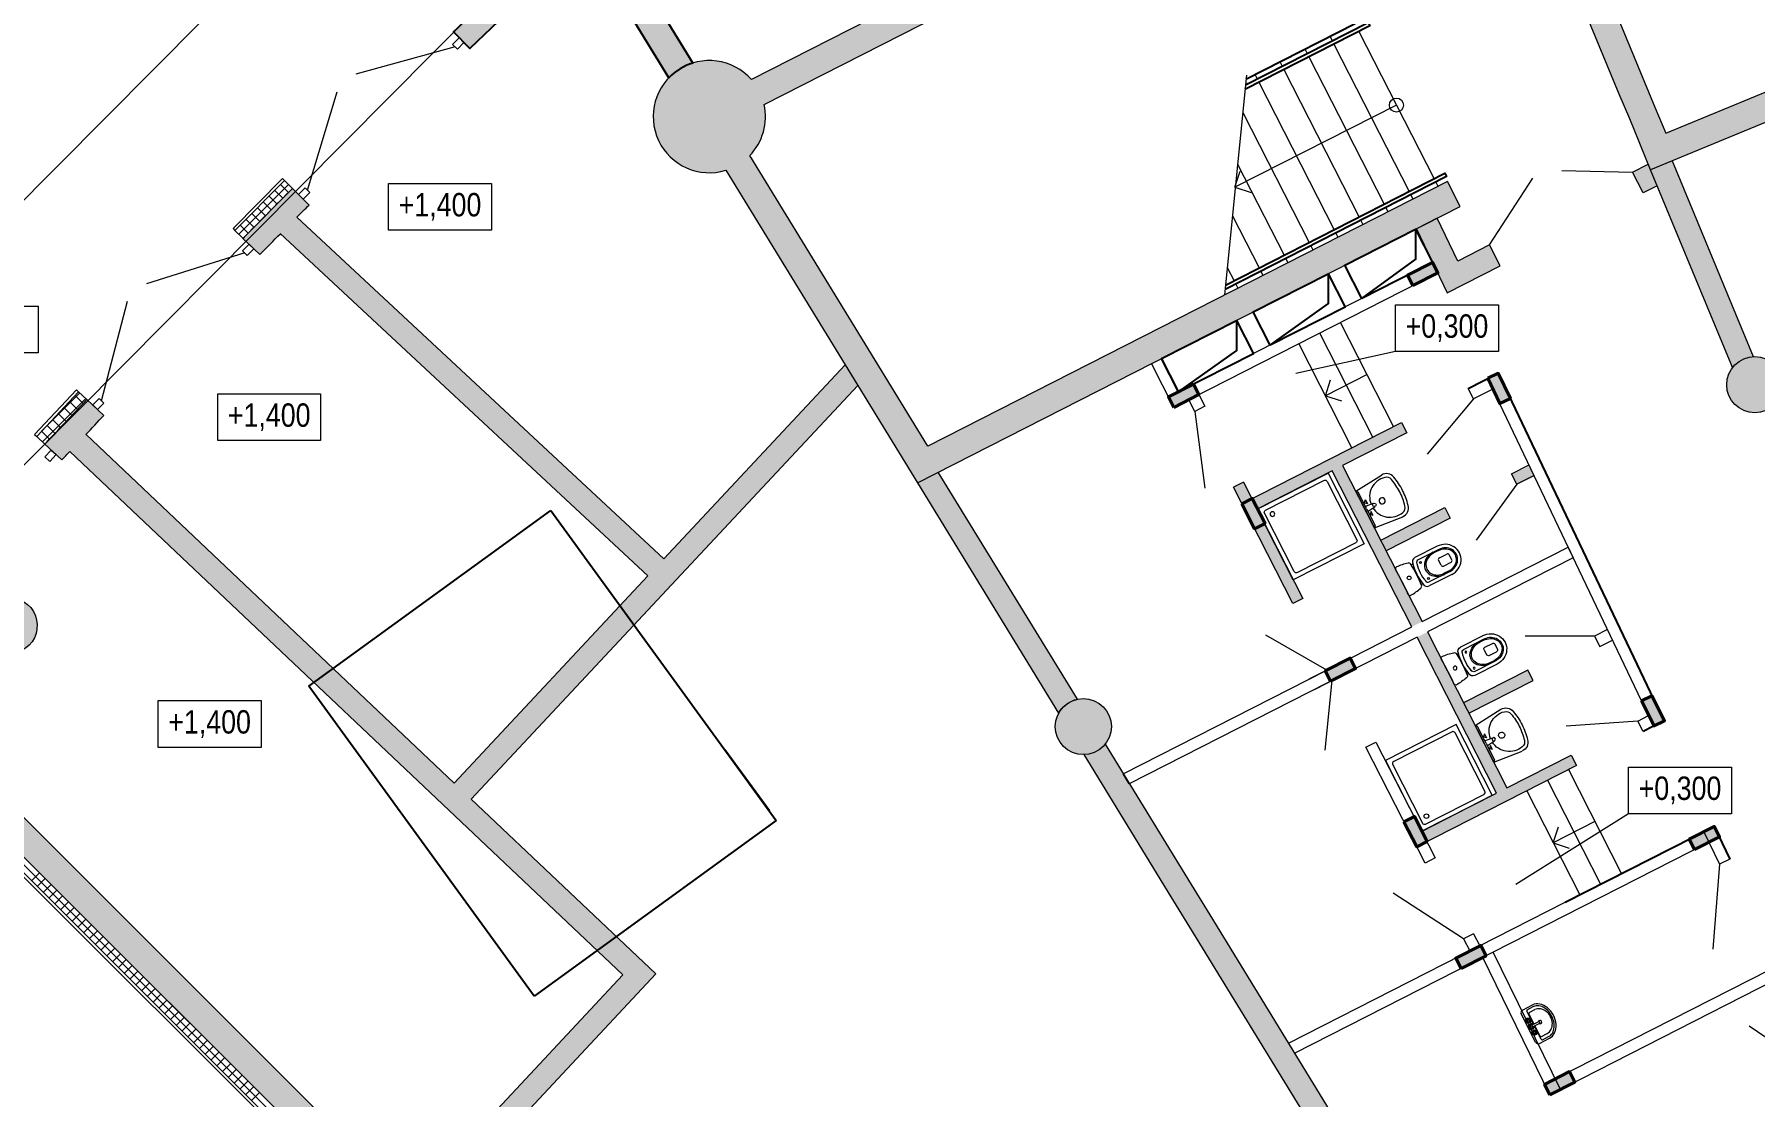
# Model space of a CAD drawing. Header units: millimetres. Extents: x 72919 to 485785, y -53256 to 338519.
# Drawn here: x 183571 to 201962, y 220731 to 232094 of the extents above; entities that cross this region are included whole.
import ezdxf

# ---------------------------------------------------------------- set-up
doc = ezdxf.new("R2010")
doc.units = ezdxf.units.MM
doc.linetypes.add('CONTI', pattern=[0])
for name, color, linetype, lineweight in [('door', 177, 'Continuous', 9), ('equipments', 137, 'CONTI', 20), ('h', 7, 'Continuous', 9), ('stairs', 4, 'Continuous', 5), ('wall', 5, 'Continuous', 40)]:
    doc.layers.add(name, color=color, linetype=linetype, lineweight=lineweight)
doc.styles.add('Шрифт надписей', font='ARIALN.TTF')

# ---------------------------------------------------------------- blocks, each defined once
blk = doc.blocks.new('meb-sink400')
at = {"color": 0}
for p, q in [((-170, 0), (170, 0)), ((-200, -30), (-200, -150)), ((-180, -77), (-180, -150)), ((-170, -67), (-10, -67)), ((-144, -83), (-144, -150)), ((-134, -73), (-10, -73)), ((-82, -33), (-88, -33)), ((-82, -38), (-88, -38)), ((-75, -26), (-75, -20)), ((-75, -45), (-75, -50)), ((-70, -26), (-70, -20)), ((-70, -45), (-70, -50)), ((-63, -33), (-58, -33)), ((-63, -38), (-58, -38)), ((-10, -53), (-10, -125)), ((10, -125), (10, -53)), ((10, -67), (170, -67)), ((10, -73), (134, -73)), ((63, -33), (58, -33)), ((63, -38), (58, -38)), ((70, -26), (70, -20)), ((70, -45), (70, -50)), ((75, -26), (75, -20)), ((75, -45), (75, -50)), ((82, -33), (88, -33)), ((82, -38), (88, -38)), ((144, -83), (144, -150)), ((180, -77), (180, -150)), ((200, -30), (200, -150))]:
    blk.add_line(p, q, dxfattribs=at)
for centre, radius in [((-72, -35), 27.5), ((-92, -35), 5.59), ((-72, -35), 10), ((-72, -15), 5.59), ((-72, -55), 5.59), ((-52, -35), 5.59), ((0, -35), 10), ((72, -35), 27.5), ((52, -35), 5.59), ((72, -35), 10), ((72, -15), 5.59), ((72, -55), 5.59), ((92, -35), 5.59)]:
    blk.add_circle(centre, radius, dxfattribs=at)
for centre, radius, start, end in [((-170, -30), 30, 90, 180), ((-170, -77), 10, 90, 180), ((-134, -83), 10, 90, 180), ((-72, -35), 20, 105.2407, 164.2093), ((-72, -35), 20, 196.2342, 253.9047), ((-72, -35), 20, 16.4412, 74.0789), ((-72, -35), 20, 286.12, 344.0884), ((0, -35), 30, 289.6514, 250.3603), ((0, -35), 20, 300.3431, 239.7554), ((0, -139), 18.9, 122.0133, 57.9867), ((0, -125), 10, 180, 0), ((72, -35), 20, 106.12, 164.0884), ((72, -35), 20, 196.4413, 254.0789), ((72, -35), 20, 16.2342, 73.9047), ((72, -35), 20, 285.2407, 344.2093), ((134, -83), 10, 0, 90), ((170, -30), 30, 0, 90), ((170, -77), 10, 0, 90)]:
    blk.add_arc(centre, radius, start, end, dxfattribs=at)
for major_axis, ratio in [((-200, 0), 0.75), ((-144, 0), 0.803012)]:
    blk.add_ellipse((0, -150), major_axis=major_axis, ratio=ratio, start_param=0, end_param=3.141593, dxfattribs=at)
blk.add_open_spline([(-180, -150), (-180, -168), (-175, -187), (-153, -221), (-136, -237), (-95, -262), (-70, -271), (-17, -281), (11, -281), (64, -273), (90, -264), (132, -240), (149, -225), (173, -191), (179, -173), (180, -153), (180, -151), (180, -150)], degree=3, knots=[0, 0, 0, 0, 0.443801, 0.443801, 0.887603, 0.887603, 1.331404, 1.331404, 1.775206, 1.775206, 2.219007, 2.219007, 2.662809, 2.662809, 3.10661, 3.10661, 3.141593, 3.141593, 3.141593, 3.141593], dxfattribs=at)
blk = doc.blocks.new('онооген')
at = {"lineweight": 5}
for p, q in [((5326247, 1268823), (5326247, 1268123)), ((5326972, 1268848), (5326272, 1268848)), ((5326997, 1268123), (5326997, 1268823)), ((5326272, 1268098), (5326972, 1268098))]:
    blk.add_line(p, q, dxfattribs=at)
blk.add_lwpolyline([(5327047, 1268898), (5326197, 1268898), (5326197, 1268048), (5327047, 1268048)], close=True, dxfattribs=at)
blk.add_circle((5326318, 1268169), 25, dxfattribs=at)
for centre, start, end in [((5326272, 1268823), 90, 180), ((5326972, 1268823), 0, 90), ((5326272, 1268123), 180, 270), ((5326972, 1268123), 270, 0)]:
    blk.add_arc(centre, 25, start, end, dxfattribs=at)
blk = doc.blocks.new('лоплпр')
at = {"lineweight": 5}
for p, q in [((641136, -528856), (641136, -528587)), ((641174, -528856), (641174, -528607)), ((641439, -528856), (641439, -528607)), ((641477, -528856), (641477, -528587)), ((641184, -528841), (641184, -528792)), ((641256, -528820), (641256, -528909)), ((641276, -528800), (641336, -528800)), ((641356, -528820), (641356, -528909)), ((641429, -528841), (641429, -528792)), ((641276, -528929), (641336, -528929))]:
    blk.add_line(p, q, dxfattribs=at)
for centre, radius in [((641310, -528435), 20), ((641210, -528616), 10), ((641403, -528616), 10)]:
    blk.add_circle(centre, radius, dxfattribs=at)
for centre, radius, start, end in [((641157, -528366), 20, 90, 180), ((641307, -525173), 3177, 267.2936, 272.7064), ((641457, -528366), 20, 360, 90), ((641680, -528349), 543, 181.7952, 195.6972), ((641181, -528493), 23.8, 188.4665, 261.5335), ((641307, -527206), 1316, 264.3322, 275.6678), ((641179, -528528), 12.2, 294.6125, 97.3648), ((641307, -529094), 568, 77.4826, 102.5151), ((641436, -528529), 12.3, 83.2271, 242.2728), ((641434, -528493), 23.8, 278.4665, 351.5335), ((640934, -528349), 543, 344.3028, 358.2048), ((641184, -528587), 47.9, 90, 180), ((641204, -528607), 30, 90, 180), ((641306, -528972), 408, 75.0887, 104.9113), ((641409, -528607), 30, 360, 90), ((641429, -528587), 47.9, 360, 89.1847), ((641276, -528820), 20, 90, 180), ((641336, -528820), 20, 360, 90), ((641276, -528909), 20, 180, 270), ((641336, -528909), 20, 270, 360)]:
    blk.add_arc(centre, radius, start, end, dxfattribs=at)
for centre, major_axis, ratio, start_param, end_param in [((641306, -528787), (0, 158), 0.838996, 4.712389, 7.853982), ((641306, -528792), (0, 146), 0.838114, 4.712389, 7.853982), ((641306, -528856), (0, 180), 0.945693, 1.570796, 4.712389), ((641306, -528856), (0, 143), 0.925942, 1.570796, 4.712389), ((641306, -528841), (0, 146), 0.838114, 1.570796, 4.712389), ((641306, -528787), (-40, 148), 0.876351, 4.481722, 4.481728), ((641306, -528787), (-40, 148), 0.876351, 4.481722, 4.481728)]:
    blk.add_ellipse(centre, major_axis=major_axis, ratio=ratio, start_param=start_param, end_param=end_param, dxfattribs=at)
blk = doc.blocks.new('оааоапо')
at = {"lineweight": 5}
for p, q in [((641168, -527830), (641138, -528154)), ((641609, -527830), (641168, -527830)), ((641189, -527849), (641168, -527830)), ((641360, -527849), (641189, -527849)), ((641292, -527880), (641317, -527855)), ((641292, -527880), (641342, -527880)), ((641342, -527880), (641317, -527855)), ((641360, -527849), (641360, -527864)), ((641389, -527849), (641360, -527849)), ((641360, -527864), (641371, -527941)), ((641389, -527849), (641417, -527849)), ((641417, -527864), (641408, -527941)), ((641417, -527849), (641589, -527849)), ((641417, -527849), (641417, -527864)), ((641432, -527880), (641457, -527855)), ((641482, -527880), (641432, -527880)), ((641482, -527880), (641457, -527855)), ((641589, -527849), (641609, -527830)), ((641609, -527830), (641639, -528154))]:
    blk.add_line(p, q, dxfattribs=at)
blk.add_circle((641389, -527941), 18.6, dxfattribs=at)
for centre, radius, start, end in [((641385, -528126), 213, 94.8866, 193.5637), ((641392, -528126), 213, 346.4206, 84.843), ((641238, -528163), 100, 174.8669, 259.4495), ((641389, -528036), 33.3, 90, 270), ((641389, -528036), 33.3, 270, 90), ((641539, -528163), 100, 280.5505, 5.1331), ((641242, -528164), 65, 190.471, 259.3155), ((641389, -527541), 740, 256.7937, 269.9921), ((641392, -527556), 691, 256.4575, 269.7644), ((641386, -527556), 691, 270.2356, 283.5425), ((641389, -527541), 740, 270.0079, 283.2063), ((641536, -528164), 65, 280.6845, 349.529)]:
    blk.add_arc(centre, radius, start, end, dxfattribs=at)
blk = doc.blocks.new('сердечник для 125')
at = {"lineweight": 40, "ltscale": 200, "true_color": 0x000000}
h = blk.add_hatch(color=18, dxfattribs=at)
h.dxf.hatch_style = 1
h.paths.add_polyline_path([(-779283, 728683), (-779583, 728683), (-779583, 728558), (-779283, 728558)])
at = {"color": 18, "lineweight": 40, "true_color": 0x000000}
blk.add_lwpolyline([(-779283, 728683), (-779583, 728683), (-779583, 728558), (-779283, 728558)], close=True, dxfattribs=at)
at = {"ltscale": 0.740741}
for points in [[(-779408, 728682), (-779408, 728683)], [(-779283, 728558), (-779283, 728558)]]:
    blk.add_lwpolyline(points, dxfattribs=at)

msp = doc.modelspace()

# ---------------------------------------------------------------- hatches: boundary and pattern name
at = {"ltscale": 500, "true_color": 0x000000}
h = msp.add_hatch(color=18, dxfattribs=at)
h.dxf.hatch_style = 1
edge = h.paths.add_edge_path()
edge.add_line((198813.53954, 230253.56651), (198677.33994, 230520.86722))
edge.add_line((198677.33994, 230520.86722), (193122.4077, 227690.42357))
edge.add_line((193122.4077, 227690.42357), (191218.48704, 230797.31608))
edge.add_arc((190787.04536, 231214.27901), 600, 315.977706346, 372.522739544)
edge.add_line((191372.77138, 231344.37525), (196819.82757, 234119.8128))
edge.add_line((196819.82757, 234119.8128), (196683.62949, 234387.11429))
edge.add_line((196683.62949, 234387.11429), (191236.57306, 231611.67661))
edge.add_arc((190787.04536, 231214.27901), 600, 41.477763916, 287.022681974)
edge.add_line((190962.69552, 230640.56564), (193011.51564, 227297.22051))
edge.add_line((193011.51564, 227297.22051), (198813.53954, 230253.56651))
edge = h.paths.add_edge_path()
edge.add_line((200896.18763, 231314.75283), (200626.19331, 231190.94542))
edge.add_line((200626.19331, 231190.94542), (200512.89923, 231456.15264))
edge.add_line((200512.89923, 231456.15264), (200512.89923, 231456.15264))
edge.add_line((200512.89923, 231456.15264), (198995.56613, 235119.2837))
edge.add_arc((199034.72298, 235416.71729), 300, 237.000198764, 262.50019416, ccw=False)
edge.add_line((198871.33214, 235165.11555), (198423.63647, 234937.00126))
edge.add_line((198423.63647, 234937.00126), (198287.4384, 235204.30275))
edge.add_line((198287.4384, 235204.30275), (198735.13406, 235432.41704))
edge.add_arc((199034.72298, 235416.71729), 300, -37.49980584, 177.000198764, ccw=False)
edge.add_line((199272.7296, 235234.08967), (200896.18763, 231314.75283))
h.paths.add_polyline_path([(202858.75985, 231802.93888), (202644.45537, 232320.31069), (202921.61884, 232435.11666), (203250.72929, 231640.58138), (200848.64588, 230645.59631), (200626.19331, 231190.94542), (200896.18763, 231314.75283), (201011.00338, 231037.56575)])
h.paths.add_polyline_path([(202508.31736, 233432.90516), (202231.15389, 233318.09919), (202016.84941, 233835.471), (200169.09294, 233070.09787), (200092.55563, 233254.87352), (201940.3121, 234020.24665), (201726.00762, 234537.61846), (202003.17109, 234652.42443)])
edge = h.paths.add_edge_path()
edge.add_line((201589.8696, 235650.21292), (201312.70613, 235535.40695))
edge.add_line((201312.70613, 235535.40695), (201098.40166, 236052.77876))
edge.add_line((201098.40166, 236052.77876), (199316.8981, 235314.84876))
edge.add_arc((199034.72298, 235416.71729), 300, 340.14982231, 401.546820676)
edge.add_line((199259.24717, 235615.68685), (201260.75916, 236444.7482))
edge.add_line((201260.75916, 236444.7482), (201589.8696, 235650.21292))
h = msp.add_hatch(color=18, dxfattribs=at)
h.dxf.hatch_style = 1
edge = h.paths.add_edge_path()
edge.add_arc((190787.04536, 231214.27901), 600, 107.022681979, 135.977706341)
edge.add_line((190355.60369, 231631.24193), (189456.76467, 233098.00274))
edge.add_arc((265957.91496, 150307.39718), 112724.04519, 132.7389152878, 133.5960156478)
edge.add_line((188226.8872, 231944.38443), (188050.42797, 232120.84367))
edge.add_arc((261451.47911, 155295.40601), 106253.76314, 132.5877228045, 133.694178875, ccw=False)
edge.add_line((189547.62111, 233523.90072), (190611.39521, 231787.99237))
h = msp.add_hatch(color=18, dxfattribs=at)
h.dxf.hatch_style = 1
h.paths.add_polyline_path([(200848.64588, 230645.59631), (200823.86686, 230705.41759), (200657.80382, 230620.81325), (200771.29185, 230398.05674), (200919.83398, 230473.73467), (201614.41421, 228797.70767), (201614.40846, 228797.70459), (201710.08011, 228566.73504), (201710.07946, 228566.73546), (201725.0485, 228530.59699), (201947.20774, 228647.53863), (201079.89959, 230741.38566)])
h = msp.add_hatch(color=18, dxfattribs=at)
h.dxf.hatch_style = 1
h.paths.add_polyline_path([(188241.44835, 223912.09961), (192374.11572, 228337.35473), (192238.66696, 228558.38533), (190300.94796, 226483.47822), (187530.48046, 229064.52573, 0.0010813909), (187322.52618, 228916.66079), (190130.30392, 226300.75279), (188060.08098, 224083.96062), (184893.13933, 227084.90726, 0.0010694216), (184695.97556, 226927.42031), (189861.34862, 222032.60075), (188193.35739, 220245.34001, -0.2530145867), (188469.9886, 220175.33981), (190213.44656, 222043.46353)])
h.paths.add_polyline_path([(184122.72829, 227814.93728, -0.0006386692), (184312.75642, 228016.24883), (184245.05436, 228080.55044), (184244.41035, 228079.90643), (184219.41035, 228104.90643), (184142.77362, 228177.69394), (183727.57873, 227759.29595, 0.0001495878), (183683.17847, 227711.83862), (183866.31865, 227541.66143, -0.0002879684), (183951.62182, 227632.78606), (184695.97556, 226927.42031, -0.0010694216), (184893.13933, 227084.90726)])
h.paths.add_polyline_path([(186377.26595, 230138.89367, -0.0012619463), (186508.20134, 230269.11005), (186362.63276, 230414.67863), (185833.59781, 229881.56233), (185866.92451, 229849.90953), (185867.52458, 229850.50961), (185890.81908, 229827.21511), (185982.66221, 229739.98496, -0.0021468764), (186200.68488, 229961.84096), (187322.52618, 228916.66079, -0.0010813909), (187530.48046, 229064.52573)])
h.paths.add_polyline_path([(186362.63276, 230414.67863), (186331.22187, 230446.08952), (185800.98914, 229912.53318), (185833.59781, 229881.56233)])
h.paths.add_polyline_path([(184142.77362, 228177.69394), (184131.48575, 228188.41486, 0.0007654984), (183903.2561, 227946.51258, 0.0005909355), (183727.57873, 227759.29595)])
h = msp.add_hatch(color=18, dxfattribs=at)
h.dxf.hatch_style = 1
h.paths.add_polyline_path([(199241.79732, 229618.86714), (198673.70384, 229329.39606), (198346.82929, 230015.76034), (198569.65982, 230129.30076), (198789.07723, 229668.57271), (199128.31337, 229841.58192)])
h = msp.add_hatch(color=18, dxfattribs=at)
h.dxf.hatch_style = 1
edge = h.paths.add_edge_path()
edge.add_arc((201963.46637, 228346.97464), 300, 0, 360)
h = msp.add_hatch(color=18, dxfattribs=at)
h.dxf.hatch_style = 1
h.paths.add_polyline_path([(193145.52763, 227365.50458), (193011.34033, 227297.13118), (194521.1624, 224833.34524, -0.1308559486), (194628.31631, 224945.81336)])
h.paths.add_polyline_path([(193234.77961, 227410.98177), (193145.52763, 227365.50458), (194628.31631, 224945.81336, -0.0845083382), (194722.37683, 224983.46319)])
h = msp.add_hatch(color=18, dxfattribs=at)
h.dxf.hatch_style = 1
edge = h.paths.add_edge_path()
edge.add_line((183154.19654, 225508.62964), (182351.23814, 224823.42217))
edge.add_line((182351.23814, 224823.42217), (188751.43593, 218423.22438))
edge.add_line((188751.43593, 218423.22438), (188539.3039, 218211.09235))
edge.add_line((188539.3039, 218211.09235), (181909.52614, 224840.87011))
edge.add_line((181909.52614, 224840.87011), (183001.10053, 225772.36908))
edge.add_arc((183301.09273, 225770.2047), 300, -119.317838551, 179.586629572, ccw=False)
h = msp.add_hatch(color=18, dxfattribs=at)
h.dxf.hatch_style = 1
edge = h.paths.add_edge_path()
edge.add_arc((194785.35747, 224689.54548), 300, 0, 360)
h = msp.add_hatch(color=18, dxfattribs=at)
h.dxf.hatch_style = 1
h.paths.add_polyline_path([(194928.9992, 224455.16681), (194794.8119, 224386.79341), (196304.63397, 221923.00747), (198518.2931, 218310.67303)])
h.paths.add_polyline_path([(195018.25118, 224500.644), (194928.9992, 224455.16681), (198518.2931, 218310.67303), (198719.57249, 218460.68498)])
at = {"layer": 'wall', "lineweight": 18, "ltscale": 0.007407, "true_color": 0x000000}
h = msp.add_hatch(color=18, dxfattribs=at)
h.dxf.hatch_style = 1
h.paths.add_polyline_path([(195962.95246, 228352.27313), (196019.70009, 228240.89671), (198308.28886, 229406.96025), (198251.54123, 229518.33666), (195962.95246, 228352.27313)], flags=0)
h = msp.add_hatch(color=18, dxfattribs=at)
h.dxf.hatch_style = 1
h.paths.add_polyline_path([(195625.47925, 228629.11743), (195514.09816, 228572.37896), (195695.63708, 228216.00695), (195807.01816, 228272.74542), (195625.47925, 228629.11743)], flags=0)
h = msp.add_hatch(color=18, dxfattribs=at)
h.dxf.hatch_style = 1
h.paths.add_polyline_path([(198899.73525, 228305.27932), (198956.47372, 228193.89824), (199164.10297, 228299.66633), (199107.3645, 228411.04742), (198899.73525, 228305.27932)], flags=0)
h = msp.add_hatch(color=18, dxfattribs=at)
h.dxf.hatch_style = 1
h.paths.add_polyline_path([(199350.79508, 228198.53145), (200865.67507, 225017.46328), (200752.81868, 224963.7191), (199237.93869, 228144.78727)], flags=0)
h = msp.add_hatch(color=18, dxfattribs=at)
h.dxf.hatch_style = 1
h.paths.add_polyline_path([(196591.80217, 227129.59871), (198186.85497, 227942.23428), (198243.63477, 227830.77205), (196648.54064, 227018.21763)])
h = msp.add_hatch(color=18, dxfattribs=at)
h.dxf.hatch_style = 1
h.paths.add_polyline_path([(196498.89546, 227306.62312), (196387.51437, 227249.88465), (197023.76759, 226006.38832), (197135.14868, 226063.12678)])
h = msp.add_hatch(color=18, dxfattribs=at)
h.dxf.hatch_style = 1
h.paths.add_polyline_path([(197557.4712, 227481.23453), (198407.13565, 225813.2692), (198295.75456, 225756.53073), (197446.09011, 227424.49606)])
h = msp.add_hatch(color=18, dxfattribs=at)
h.dxf.hatch_style = 1
h.paths.add_polyline_path([(199370.08234, 227389.30723), (199423.82865, 227276.45187), (199609.32723, 227364.79383), (199555.58092, 227477.6492)])
h = msp.add_hatch(color=18, dxfattribs=at)
h.dxf.hatch_style = 1
h.paths.add_polyline_path([(198652.27, 227028.38798), (197966.7125, 226683.13022), (198021.32295, 226570.66511), (198707.48652, 226920.20263)])
h = msp.add_hatch(color=18, dxfattribs=at)
h.dxf.hatch_style = 1
h.paths.add_polyline_path([(197638.6466, 225422.09893), (199966.29322, 226607.51723), (200023.02012, 226496.13025), (197695.37349, 225310.71195)], flags=0)
h = msp.add_hatch(color=18, dxfattribs=at)
h.dxf.hatch_style = 1
h.paths.add_polyline_path([(198463.88299, 225701.89263), (199313.06182, 224034.90256), (199201.68073, 223978.16409), (198352.50191, 225645.15416)])
h = msp.add_hatch(color=18, dxfattribs=at)
h.dxf.hatch_style = 1
h.paths.add_polyline_path([(200251.69924, 225658.63923), (200305.44556, 225545.78386), (200418.43924, 225599.59605), (200364.69293, 225712.45141), (200251.69924, 225658.63923)], flags=0)
h = msp.add_hatch(color=18, dxfattribs=at)
h.dxf.hatch_style = 1
h.paths.add_polyline_path([(195220.22108, 224189.82798), (195276.97206, 224078.45328), (197428.05889, 225174.53963), (197371.3079, 225285.91434), (195220.22108, 224189.82798)], flags=0)
h = msp.add_hatch(color=18, dxfattribs=at)
h.dxf.hatch_style = 1
h.paths.add_polyline_path([(199537.39007, 225290.84303), (198851.83258, 224945.58527), (198906.44303, 224833.12016), (199592.6066, 225182.65768)])
h = msp.add_hatch(color=18, dxfattribs=at)
h.dxf.hatch_style = 1
h.paths.add_polyline_path([(200715.0565, 224749.04055), (200768.80281, 224636.18518), (200881.7965, 224689.99736), (200828.05019, 224802.85273), (200715.0565, 224749.04055)], flags=0)
h = msp.add_hatch(color=18, dxfattribs=at)
h.dxf.hatch_style = 1
h.paths.add_polyline_path([(197918.13951, 224526.06779), (197806.75843, 224469.32932), (198213.37722, 223671.11173), (198324.7583, 223727.85019), (197918.13951, 224526.06779)], flags=0)
h = msp.add_hatch(color=18, dxfattribs=at)
h.dxf.hatch_style = 1
h.paths.add_polyline_path([(198404.13126, 223571.88565), (199999.22539, 224384.44008), (200055.96386, 224273.05899), (198460.86973, 223460.50457)])
h = msp.add_hatch(color=18, dxfattribs=at)
h.dxf.hatch_style = 1
h.paths.add_polyline_path([(199033.97053, 222349.44381), (201263.09041, 223485.4426), (201319.84737, 223374.07093), (199090.72749, 222238.07215)], flags=0)
h = msp.add_hatch(color=18, dxfattribs=at)
h.dxf.hatch_style = 1
h.paths.add_polyline_path([(201585.71463, 223505.53494), (201472.85927, 223451.78863), (201584.59116, 223217.17635), (201697.44653, 223270.92267), (201585.71463, 223505.53494)], flags=0)
h = msp.add_hatch(color=18, dxfattribs=at)
h.dxf.hatch_style = 1
h.paths.add_polyline_path([(196987.00593, 221306.75157), (197043.74228, 221195.36941), (198823.41031, 222101.90489), (198766.67395, 222213.28705), (196987.00593, 221306.75157)], flags=0)
h = msp.add_hatch(color=18, dxfattribs=at)
h.dxf.hatch_style = 1
h.paths.add_polyline_path([(199167.43715, 222275.54237), (199830.21529, 220918.69202), (199717.89861, 220863.8289), (199055.12046, 222220.67925)], flags=0)
h = msp.add_hatch(color=18, dxfattribs=at)
h.dxf.hatch_style = 1
h.paths.add_polyline_path([(199983.34049, 220999.12393), (202119.34432, 222086.62082), (202176.05788, 221975.22705), (200040.05405, 220887.73015)], flags=0)

# ---------------------------------------------------------------- linework, layer by layer
at = {"color": 18, "ltscale": 500, "true_color": 0x000000}
for p, q in [((198899.73525, 228305.27932), (199221.73698, 228469.36528)), ((199221.73698, 228469.36528), (200992.88943, 224750.33679)), ((186503.6274, 225121.48691), (189092.38344, 227002.53507)), ((189092.38344, 227002.53507), (191502.47639, 223685.69139)), ((188913.72035, 221804.64323), (186503.6274, 225121.48691)), ((200992.88943, 224750.33679), (200768.80281, 224636.18518)), ((191428.99795, 223786.81468), (190954.39819, 224439.97338)), ((191502.47639, 223685.69139), (188913.72035, 221804.64323))]:
    msp.add_line(p, q, dxfattribs=at)
for points in [[(415650.43379, 180914.99944, 0.4142135624), (336810.43379, 259754.99944), (221610.43379, 259754.99944, 0.4142135624), (142770.43379, 180914.99944), (142770.43379, 104414.99944, 0.4142135624), (221610.43379, 25574.99944), (336810.43379, 25574.99944, 0.4142135624), (415650.43379, 104414.99944)], [(414950.43379, 180914.99944, 0.4142135624), (336810.43379, 259054.99944), (221610.43379, 259054.99944, 0.4142135624), (143470.43379, 180914.99944), (143470.43379, 104414.99944, 0.4142135624), (221610.43379, 26274.99944), (336810.43379, 26274.99944, 0.4142135624), (414950.43379, 104414.99944)], [(190611.39521, 231787.99237, 0.1270166537), (190355.60369, 231631.24193), (189456.76467, 233098.00274, 0.0037398233), (188226.8872, 231944.38443), (188050.42797, 232120.84367, -0.0048278629), (189547.62111, 233523.90072)]]:
    msp.add_lwpolyline(points, format="xyb", close=True, dxfattribs=at)
for points in [[(196518.27611, 231553.3652), (197828.564, 232221.02021), (197846.72358, 232185.38163), (196513.56538, 231506.07157)], [(197690.03389, 232206.54925), (196524.16454, 231612.48247)], [(196305.09497, 229413.11867), (198650.39335, 230608.16154), (198668.55292, 230572.52295), (196300.38413, 229365.8238)], [(197761.52747, 229268.59364), (198341.48159, 229690.4522), (198341.48159, 230002.65546)], [(196781.41572, 228769.21308), (197405.92016, 229213.77117), (197405.92016, 229525.97442)], [(195801.31313, 228269.81451), (196425.81757, 228714.3726), (196425.81757, 229026.57586)], [(199937.14113, 222809.79664), (201530.45664, 223621.56452)], [(201530.54396, 223621.38115), (201697.44653, 223270.92267)]]:
    msp.add_lwpolyline(points, dxfattribs=at)
for points in [[(197761.52747, 229268.59364), (197579.93996, 229624.97918), (198337.29551, 230010.87112), (198518.88302, 229654.48557)], [(196781.41572, 228769.21308), (196599.82821, 229125.59862), (197401.73408, 229534.19008), (197583.32159, 229177.80453)], [(195801.31313, 228269.81451), (195619.72562, 228626.20006), (196421.63148, 229034.79152), (196603.219, 228678.40597)]]:
    msp.add_lwpolyline(points, close=True, dxfattribs=at)
at = {"layer": 'door', "ltscale": 100}
for p, q in [((188067.9469, 231961.90337), (187007.98345, 231667.83283)), ((188042.9469, 231986.90337), (188113.65758, 232057.61405)), ((188092.9469, 231936.90337), (188042.9469, 231986.90337)), ((188163.65758, 232007.61405), (188092.9469, 231936.90337)), ((188113.65758, 232057.61405), (188163.65758, 232007.61405)), ((186492.12779, 230426.60496), (186807.11542, 231480.54176)), ((186396.41711, 230380.89428), (186467.12779, 230451.60496)), ((186467.12779, 230451.60496), (186517.12779, 230401.60496)), ((186446.41711, 230330.89428), (186396.41711, 230380.89428)), ((186517.12779, 230401.60496), (186446.41711, 230330.89428)), ((185820.1084, 229756.50443), (184771.40734, 229424.50128)), ((185796.8139, 229779.79893), (185867.52458, 229850.50961)), ((185846.8139, 229729.79893), (185796.8139, 229779.79893)), ((185917.52458, 229800.50961), (185846.8139, 229729.79893)), ((185867.52458, 229850.50961), (185917.52458, 229800.50961)), ((184290.12103, 228175.61711), (184566.99875, 229240.20093)), ((184194.41035, 228129.90643), (184265.12103, 228200.61711)), ((184244.41035, 228079.90643), (184194.41035, 228129.90643)), ((184315.12103, 228150.61711), (184244.41035, 228079.90643)), ((184265.12103, 228200.61711), (184315.12103, 228150.61711)), ((183683.93579, 227574.6268), (183752.00634, 227647.88251)), ((183735.7354, 227526.49365), (183683.93579, 227574.6268)), ((183803.80595, 227599.74937), (183735.7354, 227526.49365)), ((183752.00634, 227647.88251), (183803.80595, 227599.74937))]:
    msp.add_line(p, q, dxfattribs=at)
at = {"layer": 'door', "linetype": 'ByBlock', "ltscale": 100}
for p, q in [((199902.53536, 230636.7127), (200657.80382, 230620.81325)), ((199128.34021, 229841.59561), (199590.09449, 230555.61548)), ((195976.68595, 228061.87373), (196085.41863, 227239.46972)), ((198956.47372, 228193.89824), (198462.5719, 227604.94723)), ((199420.32548, 227283.32881), (198985.45907, 226684.16905)), ((197386.89378, 225293.54936), (196738.03763, 225668.57605)), ((200248.70709, 225657.16495), (199508.36868, 225657.66545)), ((197443.63224, 225182.16828), (197365.50865, 224436.81198)), ((200712.55885, 224746.59552), (199945.76936, 224693.33972)), ((201584.59116, 223217.17635), (201513.68774, 222309.94221)), ((198851.12826, 222419.16734), (198096.37029, 222909.41258)), ((201903.32563, 221489.6923), (202652.97165, 220973.81359))]:
    msp.add_line(p, q, dxfattribs=at)
at = {"layer": 'h'}
for p, q in [((198122.53373, 228701.07053), (197056.43392, 228465.2572)), ((200614.25267, 223756.78949), (199410.02861, 222999.30378))]:
    msp.add_line(p, q, dxfattribs=at)
for points in [[(187357.59432, 230498.93354), (188457.59432, 230498.93354), (188457.59432, 229998.93354), (187357.59432, 229998.93354)], [(182511.42127, 229188.24155), (183611.42127, 229188.24155), (183611.42127, 228688.24155), (182511.42127, 228688.24155)], [(198122.53373, 229201.07053), (199222.53373, 229201.07053), (199222.53373, 228701.07053), (198122.53373, 228701.07053)], [(185531.50584, 228248.61236), (186631.50584, 228248.61236), (186631.50584, 227748.61236), (185531.50584, 227748.61236)], [(184894.37125, 224966.96927), (185994.37125, 224966.96927), (185994.37125, 224466.96927), (184894.37125, 224466.96927)], [(200614.25267, 224256.78949), (201714.25267, 224256.78949), (201714.25267, 223756.78949), (200614.25267, 223756.78949)]]:
    msp.add_lwpolyline(points, close=True, dxfattribs=at)
at = {"layer": 'stairs', "color": 4, "lineweight": 18}
for p, q in [((197730.89386, 232126.36065), (198534.56357, 230549.14067)), ((197155.43493, 231934.14524), (197178.13526, 231889.59533)), ((197422.73441, 232070.34725), (197445.43474, 232025.79734)), ((197463.5945, 231990.15841), (198267.26409, 230412.93866)), ((196888.13544, 231797.94324), (196910.83578, 231753.39333)), ((196928.99578, 231717.75391), (197732.66512, 230140.53465)), ((197196.29514, 231853.95616), (197999.9646, 230276.73666)), ((196620.83596, 231661.74123), (196643.53629, 231617.19132)), ((196661.69642, 231581.55166), (197465.36564, 230004.33265)), ((198132.72885, 231337.75039), (196406.47152, 230458.13895)), ((196488.81206, 231260.05784), (197198.06615, 229868.13064)), ((196433.96459, 230706.91393), (196930.76667, 229731.92864)), ((198552.7232, 230513.50198), (198575.42353, 230468.95207)), ((198285.42384, 230377.29973), (198308.12403, 230332.75011)), ((196378.56284, 230154.85783), (196663.46719, 229595.72663)), ((197750.82512, 230104.89524), (197773.52501, 230060.34619)), ((198018.12448, 230241.09749), (198040.82452, 230196.54815)), ((197483.52576, 229968.69299), (197506.2255, 229924.14423)), ((196948.92704, 229696.2885), (196971.62649, 229651.74032)), ((197216.2264, 229832.49074), (197238.926, 229787.94228)), ((196323.73287, 229601.67962), (196396.1677, 229459.52463)), ((196681.62768, 229560.08625), (196704.32698, 229515.53836)), ((196414.32832, 229423.884), (196437.02747, 229379.3364)), ((198102.16543, 227899.05272), (197534.75638, 229012.77426)), ((197656.65239, 227672.07666), (197089.24335, 228785.7982)), ((197879.40891, 227785.56469), (197311.99987, 228899.28623)), ((197818.47221, 228455.8913), (197372.94787, 228228.93743)), ((199971.25815, 224229.90919), (200538.58075, 223116.22017)), ((199525.73381, 224002.95533), (200093.06992, 222889.23977)), ((199748.49598, 224116.43226), (200315.82533, 223002.72997)), ((200254.92621, 223673.05142), (199809.40186, 223446.09755))]:
    msp.add_line(p, q, dxfattribs=at)
at = {"layer": 'stairs', "color": 4}
for p, q in [((196406.47152, 230458.13895), (196462.1577, 230629.53393)), ((196406.47152, 230458.13895), (196577.8665, 230402.45277)), ((197372.94787, 228228.93743), (197428.65307, 228400.32623)), ((197372.94787, 228228.93743), (197544.33666, 228173.23223)), ((199809.40186, 223446.09755), (199865.10706, 223617.48635)), ((199809.40186, 223446.09755), (199980.79066, 223390.39235))]:
    msp.add_line(p, q, dxfattribs=at)
at = {"layer": 'stairs', "color": 4, "lineweight": 18}
msp.add_lwpolyline([(196528.57571, 231656.76874), (196294.49599, 229306.70944)], dxfattribs=at)
msp.add_circle((198132.72885, 231337.75039), 75.52444, dxfattribs=at)
at = {"layer": 'wall', "color": 18, "lineweight": 18, "ltscale": 0.007407, "true_color": 0x000000}
for p, q in [((199272.7296, 235234.08967), (200896.18763, 231314.75283)), ((200512.89923, 231456.15264), (198995.56613, 235119.2837)), ((201011.00338, 231037.56575), (202858.75985, 231802.93888)), ((203250.72929, 231640.58138), (200848.64588, 230645.59631)), ((200626.19331, 231190.94542), (200512.89923, 231456.15264)), ((200848.64588, 230645.59631), (200626.19331, 231190.94542)), ((200896.18763, 231314.75283), (201011.00338, 231037.56575)), ((201614.40862, 228797.70535), (200848.93727, 230645.71702)), ((201079.90683, 230741.38866), (201947.20774, 228647.53863)), ((186331.22187, 230446.08952), (186508.20134, 230269.11005)), ((190300.94796, 226483.47822), (186377.26595, 230138.89367)), ((185982.66221, 229739.98496), (185800.98914, 229912.53318)), ((190130.30392, 226300.75279), (186199.47426, 229962.96885)), ((201614.40886, 228797.70476), (201614.40862, 228797.70535)), ((201710.07946, 228566.73546), (201614.40886, 228797.70476)), ((192238.66696, 228558.38533), (190300.94796, 226483.47822)), ((201725.0485, 228530.59699), (201710.07946, 228566.73546)), ((192374.11572, 228337.35473), (188241.44835, 223912.09961)), ((196020.06754, 228241.08392), (196083.6118, 228116.34266)), ((198956.47372, 228193.89824), (198899.73525, 228305.27932)), ((199164.10297, 228299.66633), (198956.47372, 228193.89824)), ((200827.70321, 224806.47368), (199164.10297, 228299.66633)), ((184312.75642, 228016.24883), (184130.67573, 228189.1842)), ((195976.68595, 228061.87373), (195913.14441, 228186.60967)), ((196083.6118, 228116.34266), (195976.68595, 228061.87373)), ((196480.52908, 227072.7988), (198186.85497, 227942.23428)), ((198186.85497, 227942.23428), (198243.63477, 227830.77205)), ((183866.31865, 227541.66143), (183683.17847, 227711.83862)), ((188060.08098, 224083.96062), (184121.60403, 227816.00261)), ((198243.63477, 227830.77205), (197557.4712, 227481.23453)), ((189861.34862, 222032.60075), (183951.62182, 227632.78606)), ((196496.66783, 227305.48835), (196389.74199, 227251.01942)), ((196496.66783, 227305.48835), (197130.69343, 226060.85725)), ((197446.09011, 227424.49606), (196644.14629, 227015.97911)), ((198295.76344, 225756.53525), (197446.09011, 227424.49606)), ((197557.4712, 227481.23453), (198407.14453, 225813.27372)), ((197023.76759, 226006.38832), (196389.74199, 227251.01942)), ((198407.14453, 225813.27372), (199969.25466, 226609.02582)), ((199969.25466, 226609.02582), (200023.02012, 226496.13025)), ((200023.02012, 226496.13025), (198463.88299, 225701.89263)), ((190130.30392, 226300.75279), (188060.08098, 224083.96062)), ((197130.69343, 226060.85725), (197023.76759, 226006.38832)), ((197493.81962, 225348.01829), (198295.76344, 225756.53525)), ((198463.88299, 225701.89263), (199313.06182, 224034.90256)), ((198352.50191, 225645.15416), (195276.97206, 224078.45328)), ((199201.68073, 223978.16409), (198352.50191, 225645.15416)), ((195211.4569, 224185.36344), (197386.89378, 225293.54936)), ((197386.89378, 225293.54936), (197493.81962, 225348.01829)), ((200712.06434, 224747.56626), (200827.70321, 224806.47368)), ((200768.80281, 224636.18518), (200712.06434, 224747.56626)), ((195724.91032, 222869.02291), (194793.06885, 224389.63779)), ((195018.25118, 224500.644), (195938.06989, 222999.64831)), ((197806.75843, 224469.32932), (197913.68427, 224523.79825)), ((198438.07223, 223230.02165), (197806.75843, 224469.32932)), ((197913.68427, 224523.79825), (198544.99807, 223284.49058)), ((199313.06182, 224034.90256), (199999.22539, 224384.44008)), ((199999.22539, 224384.44008), (200055.96386, 224273.05899)), ((195276.97206, 224078.45328), (195211.4569, 224185.36344)), ((200055.96386, 224273.05899), (198349.54953, 223403.79712)), ((190213.44656, 222043.46353), (188241.44835, 223912.09961)), ((198399.73691, 223569.64713), (199201.68073, 223978.16409)), ((198544.99807, 223284.49058), (198438.07223, 223230.02165)), ((197288.24394, 220317.91473), (195923.46093, 222545.02036)), ((196136.6205, 222675.64576), (198719.57249, 218460.68498)), ((198958.05411, 222473.63627), (198851.12826, 222419.16734)), ((198851.12826, 222419.16734), (198916.92133, 222290.01153)), ((198958.05411, 222473.63627), (199023.84392, 222344.48682)), ((189861.34862, 222032.60075), (188193.35739, 220245.34001)), ((190213.44656, 222043.46353), (188469.9886, 220175.33981))]:
    msp.add_line(p, q, dxfattribs=at)
at = {"layer": 'wall', "color": 18, "lineweight": 18, "ltscale": 0.007407, "true_color": 0x000000, "extrusion": (0.707107, 0.707107, 0)}
msp.add_line((188498.41405, 218170.20251), (181350.7718, 225317.84476), dxfattribs=at)
at = {"layer": 'wall', "color": 18, "lineweight": 18, "ltscale": 0.007407, "true_color": 0x000000}
for points in [[(198813.53954, 230253.56651), (198677.33994, 230520.86722), (193122.4077, 227690.42357), (191218.48704, 230797.31608, 0.251855499), (191372.77138, 231344.37525), (196819.82757, 234119.8128), (196683.62949, 234387.11429), (191236.57306, 231611.67661, 1.8330813545), (190962.69552, 230640.56564), (193011.51564, 227297.22051)], [(181909.52614, 224840.87011), (183001.10053, 225772.36908, -3.6619418103), (183154.19654, 225508.62964), (182351.23814, 224823.42217), (188751.43593, 218423.22438), (188539.3039, 218211.09235)]]:
    msp.add_lwpolyline(points, format="xyb", close=True, dxfattribs=at)
for points in [[(186902.93533, 233798.43336), (188312.33577, 232379.423), (182134.32414, 226153.74989), (180724.9237, 227572.76025)], [(198346.82929, 230015.76034), (198673.70384, 229329.39606), (199241.79732, 229618.86714), (199128.31337, 229841.58192), (198789.07723, 229668.57271), (198569.65982, 230129.30076)]]:
    msp.add_lwpolyline(points, close=True, dxfattribs=at)
for points in [[(200919.83398, 230473.73467), (200771.29185, 230398.05674), (200657.80382, 230620.81325), (200823.86686, 230705.41759)], [(186224.82499, 230551.82364), (185694.59226, 230018.2673)], [(186246.10436, 230530.67681), (185715.87164, 229997.12047)], [(185755.82112, 229957.41984), (186287.72085, 230489.31956)], [(185800.98914, 229912.53318), (186331.22187, 230446.08952)], [(186246.10436, 230530.67681), (186224.82499, 230551.82364)], [(185980.23458, 230092.90217), (185895.38135, 230177.7554)], [(185694.59226, 230018.2673), (185715.87164, 229997.12047)], [(198572.66365, 229541.55812), (195752.39227, 228104.71108), (195514.09816, 228572.37896)], [(198518.89813, 229654.45383), (195807.02069, 228272.83039), (195625.47346, 228629.1288)], [(183657.82922, 227735.68424), (184120.70299, 228198.55802)], [(183971.38087, 228018.21423), (183886.48843, 228103.10667)], [(184031.3616, 228081.97717), (183946.46916, 228166.86961)], [(183791.43865, 227826.92538), (183706.54621, 227911.81782)], [(183851.41939, 227890.68833), (183766.52695, 227975.58077)], [(199603.64958, 227376.71565), (199420.32548, 227283.32881), (199363.58701, 227394.7099), (199549.88412, 227489.61122)], [(197964.58449, 226682.04619), (198650.74806, 227031.58371), (198707.48652, 226920.20263), (198021.32295, 226570.66511)], [(200388.6252, 225728.44042), (200248.70709, 225657.16495), (200305.44556, 225545.78386), (200442.39066, 225615.54485)], [(197201.06585, 225198.88705), (197609.02284, 225406.70379)], [(197257.80432, 225087.50596), (197665.7613, 225295.3227)], [(198906.44303, 224833.12016), (199592.6066, 225182.65768), (199535.86814, 225294.03876), (198849.70457, 224944.50124)], [(188454.45108, 218126.23954), (181309.66271, 225271.02791)], [(197043.74228, 221195.36941), (201472.80462, 223451.90338)], [(201419.12321, 223564.62248), (201584.59116, 223217.17635)], [(201697.44653, 223270.92267), (201584.59116, 223217.17635)], [(195938.06989, 222999.64831), (196136.6205, 222675.64576)], [(195923.46093, 222545.02036), (195724.91032, 222869.02291)], [(196978.22743, 221302.27907), (199937.14113, 222809.79664)], [(199773.04521, 220750.93186), (199055.334, 222220.2421)], [(199885.3619, 220805.79498), (199166.72747, 222276.99523)], [(199773.04521, 220750.93186), (202176.05788, 221975.22705)], [(199829.5678, 220920.01758), (202122.29234, 222088.12279)]]:
    msp.add_lwpolyline(points, dxfattribs=at)
for points in [[(185801.85295, 229911.71276, -0.0040138032), (186331.22187, 230446.08952, -0.0006548739)], [(186377.26595, 230138.89367, -0.0012619463), (186508.20134, 230269.11005)], [(185982.66221, 229739.98496, -0.0021468764), (186200.68488, 229961.84096, -0.0021468764)], [(183903.2561, 227946.51258, -0.0007654984), (184131.48575, 228188.41486, -0.0007654984)], [(183683.17847, 227711.83862, -0.0007405233), (183903.2561, 227946.51258)], [(184122.72829, 227814.93728, -0.0006386692), (184312.75642, 228016.24883)], [(183866.31865, 227541.66143, -0.0002879684), (183951.62182, 227632.78606, -0.0002879684)], [(193011.34033, 227297.13118), (194521.1624, 224833.34524, -0.2177725064), (194722.37683, 224983.46319), (193234.77961, 227410.98177)]]:
    msp.add_lwpolyline(points, format="xyb", dxfattribs=at)
at = {"layer": 'wall', "color": 18, "lineweight": 18, "ltscale": 0.007407, "true_color": 0x000000, "extrusion": (0.707107, 0.707107, 0)}
for points, elevation in [([(31193.73328, 0), (31313.73386, 0)], 294645.63647), ([(31192.63976, 0), (31312.64035, 0)], 294295.63647), ([(31143.14013, 0), (31263.19617, 0)], 291233.13647), ([(30546.44348, 0), (13036.12283, 0)], 281790.96344)]:
    msp.add_lwpolyline(points, dxfattribs=dict(at, elevation=elevation))
at = {"layer": 'wall', "color": 18, "lineweight": 18, "ltscale": 0.007407, "true_color": 0x000000, "extrusion": (-0.704894, -0.709313, 0)}
for points, elevation in [([(-30273.0196, 0), (-30393.0196, 0)], -294802.08395), ([(-30393.0196, 0), (-30273.0196, 0)], -294049.86782)]:
    msp.add_lwpolyline(points, dxfattribs=dict(at, elevation=elevation))
at = {"layer": 'wall', "color": 18, "lineweight": 18, "ltscale": 0.007407, "true_color": 0x000000, "extrusion": (-0.707107, -0.707107, 0)}
for points, elevation in [([(-31192.91314, 0), (-31312.91373, 0)], -294383.13647), ([(-31193.18652, 0), (-31313.18711, 0)], -294470.63647), ([(-31193.4599, 0), (-31313.46048, 0)], -294558.13647), ([(-31192.09301, 0), (-31312.0936, 0)], -294120.63647), ([(-31191.81963, 0), (-31311.82022, 0)], -294033.13647), ([(-31151.16341, 0), (-31271.21945, 0)], -291495.63647), ([(-31135.11685, 0), (-31255.17289, 0)], -290970.63647), ([(-31113.50456, 0), (-20981.12283, 0)], -287465.96344), ([(-30972.87896, 0), (-20981.12283, 0)], -287615.96344)]:
    msp.add_lwpolyline(points, dxfattribs=dict(at, elevation=elevation))
at = {"layer": 'wall', "color": 18, "lineweight": 18, "ltscale": 0.007407, "true_color": 0x000000, "extrusion": (0.728379, -0.685174, 0)}
for points, elevation in [([(292369.84819, 0), (291715.55137, 0)], -22381.25253), ([(292369.84819, 0), (291715.55137, 0)], -22351.25253), ([(291715.55137, 0), (292369.84819, 0)], -22231.25253)]:
    msp.add_lwpolyline(points, dxfattribs=dict(at, elevation=elevation))
at = {"layer": 'wall', "color": 18, "lineweight": 18, "ltscale": 0.007407, "true_color": 0x000000, "extrusion": (0.707107, -0.707107, 0)}
for points, elevation in [([(290973.16546, 0), (291551.07105, 0)], -31255.25019), ([(287495.96344, 0), (287615.96344, 0)], -27930.25019), ([(287495.96344, 0), (287615.96344, 0)], -27492.75019), ([(287495.96344, 0), (287615.96344, 0)], -27405.25019), ([(287495.96344, 0), (287615.96344, 0)], -27317.75019), ([(287495.96344, 0), (287615.96344, 0)], -27230.25019), ([(287495.96344, 0), (287615.96344, 0)], -27142.75019), ([(287495.96344, 0), (287615.96344, 0)], -27055.25019), ([(287495.96344, 0), (287615.96344, 0)], -26617.75019), ([(287495.96344, 0), (287615.96344, 0)], -26530.25019), ([(287495.96344, 0), (287615.96344, 0)], -26442.75019), ([(287495.96344, 0), (287615.96344, 0)], -26355.25019), ([(287495.96344, 0), (287615.96344, 0)], -26267.75019), ([(287495.96344, 0), (287615.96344, 0)], -26180.25019), ([(287495.96344, 0), (287615.96344, 0)], -26092.75019), ([(287495.96344, 0), (287615.96344, 0)], -25830.25019), ([(287495.96344, 0), (287615.96344, 0)], -25742.75019), ([(287495.96344, 0), (287615.96344, 0)], -25655.25019), ([(287495.96344, 0), (287615.96344, 0)], -25567.75019), ([(287495.96344, 0), (287615.96344, 0)], -25480.25019), ([(287495.96344, 0), (287615.96344, 0)], -25392.75019), ([(287495.96344, 0), (287615.96344, 0)], -25305.25019), ([(287495.96344, 0), (287615.96344, 0)], -25217.75019), ([(287495.96344, 0), (287615.96344, 0)], -24955.25019), ([(287495.96344, 0), (287615.96344, 0)], -24867.75019), ([(287495.96344, 0), (287615.96344, 0)], -24780.25019), ([(287495.96344, 0), (287615.96344, 0)], -24692.75019), ([(287495.96344, 0), (287615.96344, 0)], -24605.25019)]:
    msp.add_lwpolyline(points, dxfattribs=dict(at, elevation=elevation))
at = {"layer": 'wall', "color": 18, "lineweight": 18, "ltscale": 0.007407, "true_color": 0x000000, "extrusion": (-0.685174, -0.728379, 0)}
for points, elevation in [([(-22351.25252, 0), (-22381.25252, 0)], -292369.84819), ([(-22231.25253, 0), (-22351.25253, 0)], -292369.84819), ([(-22381.25252, 0), (-22351.25252, 0)], -291715.55137), ([(-22351.25253, 0), (-22231.25253, 0)], -291715.55137)]:
    msp.add_lwpolyline(points, dxfattribs=dict(at, elevation=elevation))
at = {"layer": 'wall', "color": 18, "lineweight": 18, "ltscale": 0.007407, "true_color": 0x000000, "extrusion": (-0.707107, 0.707107, 0)}
for elevation in [27842.75019, 27755.25019, 27667.75019, 27580.25019, 26967.75019, 26880.25019, 26792.75019, 26705.25019, 26005.25019, 25917.75019, 25130.25019, 25042.75019]:
    msp.add_lwpolyline([(-287495.96344, 0), (-287615.96344, 0)], dxfattribs=dict(at, elevation=elevation))
at = {"layer": 'wall', "color": 18, "lineweight": 18, "ltscale": 0.007407, "true_color": 0x000000}
for centre in [(201963.46637, 228346.97464), (194785.35747, 224689.54548)]:
    msp.add_circle(centre, 300, dxfattribs=at)

# ---------------------------------------------------------------- block references
at = {"layer": 'equipments', "extrusion": (0, 0, -1), "zscale": -1}
for name, p, rotation in [('онооген', (5124833.84262, -1060693.74794), 153.0053222126847), ('лоплпр', (563241.81423, 556790.42028), 242.9975608543835)]:
    msp.add_blockref(name, p, dxfattribs=dict(at, rotation=rotation))
at = {"layer": 'equipments', "extrusion": (7.48325e-20, 1.15201e-19, -1), "xscale": -1, "zscale": -1, "rotation": 243.0053222199466}
msp.add_blockref('оааоапо', (-18605.84781, -584083.98315), dxfattribs=at)
at = {"layer": 'equipments', "extrusion": (0, 0, -1), "xscale": -1, "zscale": -1}
for name, p, rotation in [('лоплпр', (-18393.37913, -584995.10475), 243.0130835843055), ('онооген', (3971924.23116, -3323925.96128), 333.0053222260042)]:
    msp.add_blockref(name, p, dxfattribs=dict(at, rotation=rotation))
at = {"layer": 'equipments', "extrusion": (1.37183e-19, -7.19788e-21, -1), "zscale": -1, "rotation": 243.0053222187425}
msp.add_blockref('оааоапо', (562379.88299, 556426.60708), dxfattribs=at)
at = {"layer": 'equipments', "rotation": 117.000000612808}
msp.add_blockref('meb-sink400', (199543.81227, 221465.14768), dxfattribs=at)
at = {"layer": 'wall', "color": 18, "lineweight": 18, "ltscale": 0.007407, "true_color": 0x000000}
for p, rotation in [((-826825.79601, 524975.98046), 206.9946777807837), ((521924.21955, 1245298.73914), 115.4657948254904), ((-829381.6926, 523673.73129), 206.9946777807837), ((492049.54929, 1252206.88367), 116.9946777807837), ((-827706.02598, 520743.55984), 206.9946777807837), ((496320.71434, 1250097.26844), 116.9946777807837), ((493782.39743, 1248805.1966), 116.9946777807837), ((-823814.15017, 518942.90778), 206.9946777807837), ((-826310.87699, 517671.3225), 206.9946777807837), ((-825361.34543, 516320.57805), 206.9946777807837)]:
    msp.add_blockref('сердечник для 125', p, dxfattribs=dict(at, rotation=rotation))

# ---------------------------------------------------------------- texts
at = {"layer": 'h', "char_height": 250, "attachment_point": 5, "style": 'Шрифт надписей'}
for s, width, insert in [('+1,400', 5.8397345, (187907.59432, 230248.93354)), ('+0,300', 355.3393134, (198672.53373, 228951.07053)), ('+1,400', 5.8397345, (186081.50584, 227998.61236)), ('+1,400', 5.8397345, (185444.37125, 224716.96927)), ('+0,300', 355.3393134, (201164.25267, 224006.78949))]:
    msp.add_mtext_dynamic_manual_height_columns(s, width=width, gutter_width=50, heights=[0], dxfattribs=dict(at, insert=insert))

doc.saveas('drawing.dxf')
